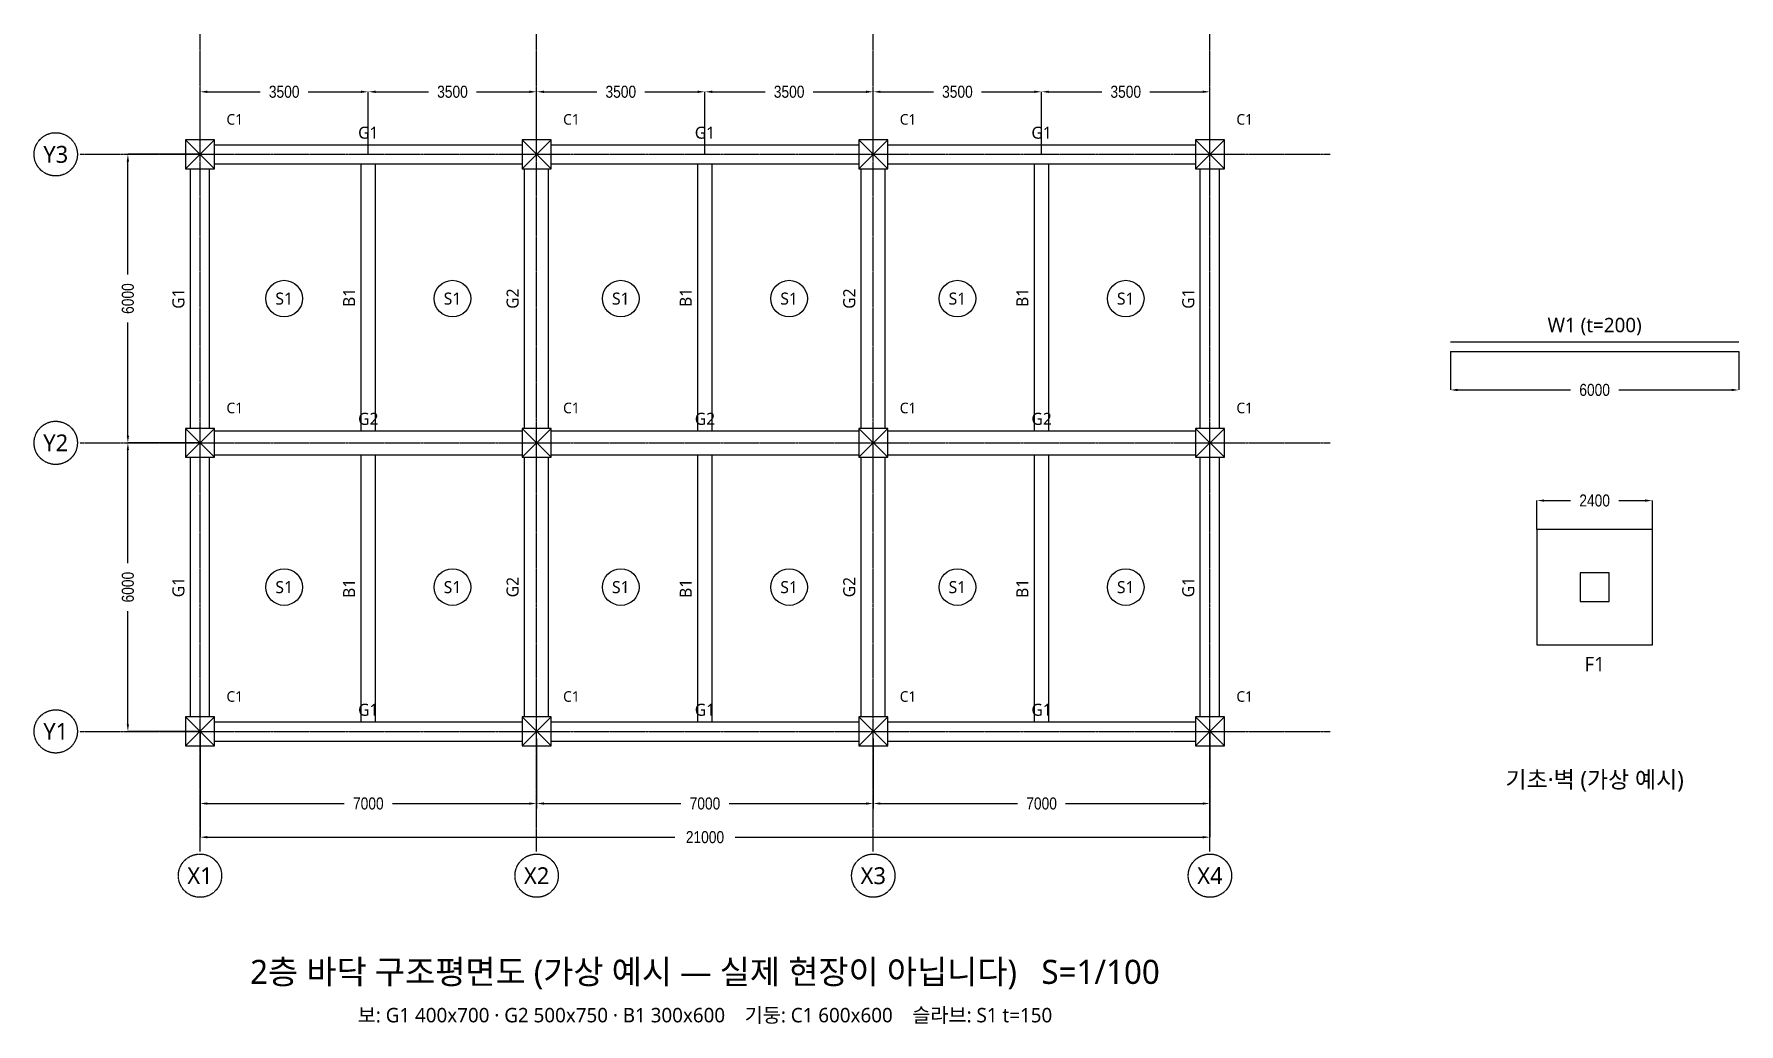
# Model space of a CAD drawing. Header units: millimetres. Extents: x -3450 to 32000, y -6082 to 14500.
import ezdxf
from ezdxf.enums import TextEntityAlignment as Align

# ---------------------------------------------------------------- set-up
doc = ezdxf.new("R2010")
doc.units = ezdxf.units.MM
doc.linetypes.add('CENTER', pattern=[5.08, 3.175, -0.635, 0.635, -0.635])
doc.linetypes.add('DASHED', pattern=[1.524, 1.27, -0.254])
for name, color, linetype in [('S-BEAM', 3, 'DASHED'), ('S-BEAM-TXT', 2, 'CONTINUOUS'), ('S-COLU', 7, 'CONTINUOUS'), ('S-DIMS', 8, 'CONTINUOUS'), ('S-FOOT', 6, 'CONTINUOUS'), ('S-GRID', 1, 'CENTER'), ('S-SLAB-TXT', 4, 'CONTINUOUS'), ('S-TITLE', 7, 'CONTINUOUS'), ('S-WALL', 5, 'CONTINUOUS')]:
    doc.layers.add(name, color=color, linetype=linetype)
doc.styles.add('KOR', font='malgun.ttf')
doc.styles.add('OpenSansCondensed-Light', font='OpenSansCondensed-Light.ttf')
doc.dimstyles.get("Standard").update_dxf_attribs({"dimtxt": 2.5, "dimasz": 2.5, "dimexe": 1.25, "dimexo": 0.625, "dimtad": 1, "dimcen": 2.5, "dimazin": 3, "dimtfac": 1, "dimtmove": 0, "dimatfit": 3})

# ---------------------------------------------------------------- blocks, each defined once
blk = doc.blocks.new('_CLOSEDFILLED')
at = {"color": 0, "linetype": 'BYBLOCK'}
blk.add_solid([(-1, 0.16), (0, 0), (-1, -0.16)], dxfattribs=at)
blk = doc.blocks.new('*D1')
for p, q in [((0, -150), (0, -1600)), ((7000, -150), (7000, -1600)), ((150, -1500), (3000, -1500)), ((4000, -1500), (6850, -1500))]:
    blk.add_line(p, q)
at = {"layer": 'Defpoints'}
for p in [(0, 0), (7000, 0), (0, -1500)]:
    blk.add_point(p, dxfattribs=at)
at = {"layer": 'S-DIMS', "xscale": 150, "yscale": 150, "rotation": 180}
blk.add_blockref('_CLOSEDFILLED', (0, -1500), dxfattribs=at)
at = {"layer": 'S-DIMS', "xscale": 150, "yscale": 150}
blk.add_blockref('_CLOSEDFILLED', (7000, -1500), dxfattribs=at)
at = {"layer": 'S-DIMS', "insert": (3500, -1500), "char_height": 250, "attachment_point": 5, "style": 'OpenSansCondensed-Light'}
blk.add_mtext('7000', dxfattribs=at)
blk = doc.blocks.new('*D2')
for p, q in [((7000, -150), (7000, -1600)), ((14000, -150), (14000, -1600)), ((7150, -1500), (10000, -1500)), ((11000, -1500), (13850, -1500))]:
    blk.add_line(p, q)
at = {"layer": 'Defpoints'}
for p in [(7000, 0), (14000, 0), (7000, -1500)]:
    blk.add_point(p, dxfattribs=at)
at = {"layer": 'S-DIMS', "xscale": 150, "yscale": 150, "rotation": 180}
blk.add_blockref('_CLOSEDFILLED', (7000, -1500), dxfattribs=at)
at = {"layer": 'S-DIMS', "xscale": 150, "yscale": 150}
blk.add_blockref('_CLOSEDFILLED', (14000, -1500), dxfattribs=at)
at = {"layer": 'S-DIMS', "insert": (10500, -1500), "char_height": 250, "attachment_point": 5, "style": 'OpenSansCondensed-Light'}
blk.add_mtext('7000', dxfattribs=at)
blk = doc.blocks.new('*D3')
for p, q in [((14000, -150), (14000, -1600)), ((21000, -150), (21000, -1600)), ((14150, -1500), (17000, -1500)), ((18000, -1500), (20850, -1500))]:
    blk.add_line(p, q)
at = {"layer": 'Defpoints'}
for p in [(14000, 0), (21000, 0), (14000, -1500)]:
    blk.add_point(p, dxfattribs=at)
at = {"layer": 'S-DIMS', "xscale": 150, "yscale": 150, "rotation": 180}
blk.add_blockref('_CLOSEDFILLED', (14000, -1500), dxfattribs=at)
at = {"layer": 'S-DIMS', "xscale": 150, "yscale": 150}
blk.add_blockref('_CLOSEDFILLED', (21000, -1500), dxfattribs=at)
at = {"layer": 'S-DIMS', "insert": (17500, -1500), "char_height": 250, "attachment_point": 5, "style": 'OpenSansCondensed-Light'}
blk.add_mtext('7000', dxfattribs=at)
blk = doc.blocks.new('*D4')
for p, q in [((0, 0), (0, -2200)), ((21000, 0), (21000, -2200)), ((150, -2200), (9875, -2200)), ((11125, -2200), (20850, -2200))]:
    blk.add_line(p, q)
at = {"layer": 'Defpoints'}
for p in [(0, 0), (21000, 0), (0, -2200)]:
    blk.add_point(p, dxfattribs=at)
at = {"layer": 'S-DIMS', "xscale": 150, "yscale": 150, "rotation": 180}
blk.add_blockref('_CLOSEDFILLED', (0, -2200), dxfattribs=at)
at = {"layer": 'S-DIMS', "xscale": 150, "yscale": 150}
blk.add_blockref('_CLOSEDFILLED', (21000, -2200), dxfattribs=at)
at = {"layer": 'S-DIMS', "insert": (10500, -2200), "char_height": 250, "attachment_point": 5, "style": 'OpenSansCondensed-Light'}
blk.add_mtext('21000', dxfattribs=at)
blk = doc.blocks.new('*D5')
for p, q in [((0, 6000), (-1500, 6000)), ((-1500, 3500), (-1500, 5850)), ((-1500, 150), (-1500, 2500)), ((0, 0), (-1500, 0))]:
    blk.add_line(p, q)
at = {"layer": 'Defpoints'}
for p in [(0, 6000), (-1500, 0), (0, 0)]:
    blk.add_point(p, dxfattribs=at)
at = {"layer": 'S-DIMS', "xscale": 150, "yscale": 150}
for p, rotation in [((-1500, 6000), 90), ((-1500, 0), 270)]:
    blk.add_blockref('_CLOSEDFILLED', p, dxfattribs=dict(at, rotation=rotation))
at = {"layer": 'S-DIMS', "insert": (-1500, 3000), "char_height": 250, "attachment_point": 5, "rotation": 90, "style": 'OpenSansCondensed-Light'}
blk.add_mtext('6000', dxfattribs=at)
blk = doc.blocks.new('*D6')
for p, q in [((0, 12000), (-1500, 12000)), ((-1500, 9500), (-1500, 11850)), ((-1500, 6150), (-1500, 8500)), ((0, 6000), (-1500, 6000))]:
    blk.add_line(p, q)
at = {"layer": 'Defpoints'}
for p in [(0, 12000), (-1500, 6000), (0, 6000)]:
    blk.add_point(p, dxfattribs=at)
at = {"layer": 'S-DIMS', "xscale": 150, "yscale": 150}
for p, rotation in [((-1500, 12000), 90), ((-1500, 6000), 270)]:
    blk.add_blockref('_CLOSEDFILLED', p, dxfattribs=dict(at, rotation=rotation))
at = {"layer": 'S-DIMS', "insert": (-1500, 9000), "char_height": 250, "attachment_point": 5, "rotation": 90, "style": 'OpenSansCondensed-Light'}
blk.add_mtext('6000', dxfattribs=at)
blk = doc.blocks.new('*D7')
for p, q in [((0, 12000), (0, 13300)), ((150, 13300), (1250, 13300)), ((2250, 13300), (3350, 13300)), ((3500, 12000), (3500, 13300))]:
    blk.add_line(p, q)
at = {"layer": 'Defpoints'}
for p in [(0, 13300), (0, 12000), (3500, 12000)]:
    blk.add_point(p, dxfattribs=at)
at = {"layer": 'S-DIMS', "xscale": 150, "yscale": 150, "rotation": 180}
blk.add_blockref('_CLOSEDFILLED', (0, 13300), dxfattribs=at)
at = {"layer": 'S-DIMS', "xscale": 150, "yscale": 150}
blk.add_blockref('_CLOSEDFILLED', (3500, 13300), dxfattribs=at)
at = {"layer": 'S-DIMS', "insert": (1750, 13300), "char_height": 250, "attachment_point": 5, "style": 'OpenSansCondensed-Light'}
blk.add_mtext('3500', dxfattribs=at)
blk = doc.blocks.new('*D8')
for p, q in [((3500, 12000), (3500, 13300)), ((3650, 13300), (4750, 13300)), ((5750, 13300), (6850, 13300)), ((7000, 12000), (7000, 13300))]:
    blk.add_line(p, q)
at = {"layer": 'Defpoints'}
for p in [(3500, 13300), (3500, 12000), (7000, 12000)]:
    blk.add_point(p, dxfattribs=at)
at = {"layer": 'S-DIMS', "xscale": 150, "yscale": 150, "rotation": 180}
blk.add_blockref('_CLOSEDFILLED', (3500, 13300), dxfattribs=at)
at = {"layer": 'S-DIMS', "xscale": 150, "yscale": 150}
blk.add_blockref('_CLOSEDFILLED', (7000, 13300), dxfattribs=at)
at = {"layer": 'S-DIMS', "insert": (5250, 13300), "char_height": 250, "attachment_point": 5, "style": 'OpenSansCondensed-Light'}
blk.add_mtext('3500', dxfattribs=at)
blk = doc.blocks.new('*D9')
for p, q in [((7000, 12000), (7000, 13300)), ((7150, 13300), (8250, 13300)), ((9250, 13300), (10350, 13300)), ((10500, 12000), (10500, 13300))]:
    blk.add_line(p, q)
at = {"layer": 'Defpoints'}
for p in [(7000, 13300), (7000, 12000), (10500, 12000)]:
    blk.add_point(p, dxfattribs=at)
at = {"layer": 'S-DIMS', "xscale": 150, "yscale": 150, "rotation": 180}
blk.add_blockref('_CLOSEDFILLED', (7000, 13300), dxfattribs=at)
at = {"layer": 'S-DIMS', "xscale": 150, "yscale": 150}
blk.add_blockref('_CLOSEDFILLED', (10500, 13300), dxfattribs=at)
at = {"layer": 'S-DIMS', "insert": (8750, 13300), "char_height": 250, "attachment_point": 5, "style": 'OpenSansCondensed-Light'}
blk.add_mtext('3500', dxfattribs=at)
blk = doc.blocks.new('*D10')
for p, q in [((10500, 12000), (10500, 13300)), ((10650, 13300), (11750, 13300)), ((12750, 13300), (13850, 13300)), ((14000, 12000), (14000, 13300))]:
    blk.add_line(p, q)
at = {"layer": 'Defpoints'}
for p in [(10500, 13300), (10500, 12000), (14000, 12000)]:
    blk.add_point(p, dxfattribs=at)
at = {"layer": 'S-DIMS', "xscale": 150, "yscale": 150, "rotation": 180}
blk.add_blockref('_CLOSEDFILLED', (10500, 13300), dxfattribs=at)
at = {"layer": 'S-DIMS', "xscale": 150, "yscale": 150}
blk.add_blockref('_CLOSEDFILLED', (14000, 13300), dxfattribs=at)
at = {"layer": 'S-DIMS', "insert": (12250, 13300), "char_height": 250, "attachment_point": 5, "style": 'OpenSansCondensed-Light'}
blk.add_mtext('3500', dxfattribs=at)
blk = doc.blocks.new('*D11')
for p, q in [((14000, 12000), (14000, 13300)), ((14150, 13300), (15250, 13300)), ((16250, 13300), (17350, 13300)), ((17500, 12000), (17500, 13300))]:
    blk.add_line(p, q)
at = {"layer": 'Defpoints'}
for p in [(14000, 13300), (14000, 12000), (17500, 12000)]:
    blk.add_point(p, dxfattribs=at)
at = {"layer": 'S-DIMS', "xscale": 150, "yscale": 150, "rotation": 180}
blk.add_blockref('_CLOSEDFILLED', (14000, 13300), dxfattribs=at)
at = {"layer": 'S-DIMS', "xscale": 150, "yscale": 150}
blk.add_blockref('_CLOSEDFILLED', (17500, 13300), dxfattribs=at)
at = {"layer": 'S-DIMS', "insert": (15750, 13300), "char_height": 250, "attachment_point": 5, "style": 'OpenSansCondensed-Light'}
blk.add_mtext('3500', dxfattribs=at)
blk = doc.blocks.new('*D12')
for p, q in [((17500, 12000), (17500, 13300)), ((17650, 13300), (18750, 13300)), ((19750, 13300), (20850, 13300)), ((21000, 12000), (21000, 13300))]:
    blk.add_line(p, q)
at = {"layer": 'Defpoints'}
for p in [(17500, 13300), (17500, 12000), (21000, 12000)]:
    blk.add_point(p, dxfattribs=at)
at = {"layer": 'S-DIMS', "xscale": 150, "yscale": 150, "rotation": 180}
blk.add_blockref('_CLOSEDFILLED', (17500, 13300), dxfattribs=at)
at = {"layer": 'S-DIMS', "xscale": 150, "yscale": 150}
blk.add_blockref('_CLOSEDFILLED', (21000, 13300), dxfattribs=at)
at = {"layer": 'S-DIMS', "insert": (19250, 13300), "char_height": 250, "attachment_point": 5, "style": 'OpenSansCondensed-Light'}
blk.add_mtext('3500', dxfattribs=at)
blk = doc.blocks.new('*D13')
for p, q in [((27800, 4200), (27800, 4800)), ((27950, 4800), (28500, 4800)), ((29500, 4800), (30050, 4800)), ((30200, 4200), (30200, 4800))]:
    blk.add_line(p, q)
at = {"layer": 'Defpoints'}
for p in [(27800, 4800), (27800, 4200), (30200, 4200)]:
    blk.add_point(p, dxfattribs=at)
at = {"layer": 'S-DIMS', "xscale": 150, "yscale": 150, "rotation": 180}
blk.add_blockref('_CLOSEDFILLED', (27800, 4800), dxfattribs=at)
at = {"layer": 'S-DIMS', "xscale": 150, "yscale": 150}
blk.add_blockref('_CLOSEDFILLED', (30200, 4800), dxfattribs=at)
at = {"layer": 'S-DIMS', "insert": (29000, 4800), "char_height": 250, "attachment_point": 5, "style": 'OpenSansCondensed-Light'}
blk.add_mtext('2400', dxfattribs=at)
blk = doc.blocks.new('*D14')
for p, q in [((26000, 7900), (26000, 7100)), ((32000, 7900), (32000, 7100)), ((26150, 7100), (28500, 7100)), ((29500, 7100), (31850, 7100))]:
    blk.add_line(p, q)
at = {"layer": 'Defpoints'}
for p in [(26000, 7900), (32000, 7900), (26000, 7100)]:
    blk.add_point(p, dxfattribs=at)
at = {"layer": 'S-DIMS', "xscale": 150, "yscale": 150, "rotation": 180}
blk.add_blockref('_CLOSEDFILLED', (26000, 7100), dxfattribs=at)
at = {"layer": 'S-DIMS', "xscale": 150, "yscale": 150}
blk.add_blockref('_CLOSEDFILLED', (32000, 7100), dxfattribs=at)
at = {"layer": 'S-DIMS', "insert": (29000, 7100), "char_height": 250, "attachment_point": 5, "style": 'OpenSansCondensed-Light'}
blk.add_mtext('6000', dxfattribs=at)

msp = doc.modelspace()

# ---------------------------------------------------------------- linework, layer by layer
at = {"layer": 'S-BEAM'}
for p, q in [((300, 12200), (6700, 12200)), ((7300, 12200), (13700, 12200)), ((14300, 12200), (20700, 12200)), ((-200, 6300), (-200, 11700)), ((200, 6300), (200, 11700)), ((300, 11800), (6700, 11800)), ((3350, 6250), (3350, 11800)), ((3650, 6250), (3650, 11800)), ((6750, 6300), (6750, 11700)), ((7250, 6300), (7250, 11700)), ((7300, 11800), (13700, 11800)), ((10350, 6250), (10350, 11800)), ((10650, 6250), (10650, 11800)), ((13750, 6300), (13750, 11700)), ((14250, 6300), (14250, 11700)), ((14300, 11800), (20700, 11800)), ((17350, 6250), (17350, 11800)), ((17650, 6250), (17650, 11800)), ((20800, 6300), (20800, 11700)), ((21200, 6300), (21200, 11700)), ((300, 6250), (6700, 6250)), ((7300, 6250), (13700, 6250)), ((14300, 6250), (20700, 6250)), ((-200, 300), (-200, 5700)), ((200, 300), (200, 5700)), ((300, 5750), (6700, 5750)), ((3350, 200), (3350, 5750)), ((3650, 200), (3650, 5750)), ((6750, 300), (6750, 5700)), ((7250, 300), (7250, 5700)), ((7300, 5750), (13700, 5750)), ((10350, 200), (10350, 5750)), ((10650, 200), (10650, 5750)), ((13750, 300), (13750, 5700)), ((14250, 300), (14250, 5700)), ((14300, 5750), (20700, 5750)), ((17350, 200), (17350, 5750)), ((17650, 200), (17650, 5750)), ((20800, 300), (20800, 5700)), ((21200, 300), (21200, 5700)), ((300, 200), (6700, 200)), ((7300, 200), (13700, 200)), ((14300, 200), (20700, 200)), ((300, -200), (6700, -200)), ((7300, -200), (13700, -200)), ((14300, -200), (20700, -200))]:
    msp.add_line(p, q, dxfattribs=at)
at = {"layer": 'S-COLU'}
for p, q in [((-300, 11700), (300, 12300)), ((-300, 12300), (300, 11700)), ((6700, 11700), (7300, 12300)), ((6700, 12300), (7300, 11700)), ((13700, 11700), (14300, 12300)), ((13700, 12300), (14300, 11700)), ((20700, 11700), (21300, 12300)), ((20700, 12300), (21300, 11700)), ((-300, 5700), (300, 6300)), ((-300, 6300), (300, 5700)), ((6700, 5700), (7300, 6300)), ((6700, 6300), (7300, 5700)), ((13700, 5700), (14300, 6300)), ((13700, 6300), (14300, 5700)), ((20700, 5700), (21300, 6300)), ((20700, 6300), (21300, 5700)), ((-300, -300), (300, 300)), ((-300, 300), (300, -300)), ((6700, -300), (7300, 300)), ((6700, 300), (7300, -300)), ((13700, -300), (14300, 300)), ((13700, 300), (14300, -300)), ((20700, -300), (21300, 300)), ((20700, 300), (21300, -300))]:
    msp.add_line(p, q, dxfattribs=at)
for points in [[(-300, 11700), (300, 11700), (300, 12300), (-300, 12300)], [(6700, 11700), (7300, 11700), (7300, 12300), (6700, 12300)], [(13700, 11700), (14300, 11700), (14300, 12300), (13700, 12300)], [(20700, 11700), (21300, 11700), (21300, 12300), (20700, 12300)], [(-300, 5700), (300, 5700), (300, 6300), (-300, 6300)], [(6700, 5700), (7300, 5700), (7300, 6300), (6700, 6300)], [(13700, 5700), (14300, 5700), (14300, 6300), (13700, 6300)], [(20700, 5700), (21300, 5700), (21300, 6300), (20700, 6300)], [(28700, 2700), (29300, 2700), (29300, 3300), (28700, 3300)], [(-300, -300), (300, -300), (300, 300), (-300, 300)], [(6700, -300), (7300, -300), (7300, 300), (6700, 300)], [(13700, -300), (14300, -300), (14300, 300), (13700, 300)], [(20700, -300), (21300, -300), (21300, 300), (20700, 300)]]:
    msp.add_lwpolyline(points, close=True, dxfattribs=at)
at = {"layer": 'S-FOOT'}
msp.add_lwpolyline([(27800, 1800), (30200, 1800), (30200, 4200), (27800, 4200)], close=True, dxfattribs=at)
at = {"layer": 'S-GRID'}
for p, q in [((0, -2500), (0, 14500)), ((7000, -2500), (7000, 14500)), ((14000, -2500), (14000, 14500)), ((21000, -2500), (21000, 14500)), ((-2500, 12000), (23500, 12000)), ((-2500, 6000), (23500, 6000)), ((-2500, 0), (23500, 0))]:
    msp.add_line(p, q, dxfattribs=at)
for centre in [(-3000, 12000), (-3000, 6000), (-3000, 0), (0, -3000), (7000, -3000), (14000, -3000), (21000, -3000)]:
    msp.add_circle(centre, 450, dxfattribs=at)
at = {"layer": 'S-SLAB-TXT'}
for centre in [(1750, 9000), (5250, 9000), (8750, 9000), (12250, 9000), (15750, 9000), (19250, 9000), (1750, 3000), (5250, 3000), (8750, 3000), (12250, 3000), (15750, 3000), (19250, 3000)]:
    msp.add_circle(centre, 380, dxfattribs=at)
at = {"layer": 'S-WALL'}
for p, q in [((26000, 8100), (32000, 8100)), ((26000, 7900), (32000, 7900))]:
    msp.add_line(p, q, dxfattribs=at)

# ---------------------------------------------------------------- texts
at = {"layer": 'S-BEAM-TXT', "style": 'KOR'}
for s, p in [('G1', (3500, 12450)), ('G1', (10500, 12450)), ('G1', (17500, 12450)), ('G2', (3500, 6500)), ('G2', (10500, 6500)), ('G2', (17500, 6500)), ('G1', (3500, 450)), ('G1', (10500, 450)), ('G1', (17500, 450))]:
    msp.add_text(s, height=250, dxfattribs=at).set_placement(p, align=Align.MIDDLE_CENTER)
for s, p in [('G1', (-450, 9000)), ('B1', (3100, 9025)), ('G2', (6500, 9000)), ('B1', (10100, 9025)), ('G2', (13500, 9000)), ('B1', (17100, 9025)), ('G1', (20550, 9000)), ('G2', (6500, 3000)), ('G2', (13500, 3000)), ('G1', (-450, 3000)), ('B1', (3100, 2975)), ('B1', (10100, 2975)), ('B1', (17100, 2975)), ('G1', (20550, 3000))]:
    msp.add_text(s, height=250, rotation=90, dxfattribs=at).set_placement(p, align=Align.MIDDLE_CENTER)
at = {"layer": 'S-COLU', "style": 'KOR'}
for p in [(550, 12550), (7550, 12550), (14550, 12550), (21550, 12550), (550, 6550), (7550, 6550), (14550, 6550), (21550, 6550), (550, 550), (7550, 550), (14550, 550), (21550, 550)]:
    msp.add_text('C1', height=220, dxfattribs=at).set_placement(p, align=Align.BOTTOM_LEFT)
at = {"layer": 'S-FOOT', "style": 'KOR'}
msp.add_text('F1', height=300, dxfattribs=at).set_placement((29000, 1400), align=Align.MIDDLE_CENTER)
at = {"layer": 'S-GRID', "style": 'KOR'}
for s, p in [('Y3', (-3000, 12000)), ('Y2', (-3000, 6000)), ('Y1', (-3000, 0)), ('X1', (0, -3000)), ('X2', (7000, -3000)), ('X3', (14000, -3000)), ('X4', (21000, -3000))]:
    msp.add_text(s, height=350, dxfattribs=at).set_placement(p, align=Align.MIDDLE_CENTER)
at = {"layer": 'S-SLAB-TXT', "style": 'KOR'}
for p in [(1750, 9000), (5250, 9000), (8750, 9000), (12250, 9000), (15750, 9000), (19250, 9000), (1750, 3000), (5250, 3000), (8750, 3000), (12250, 3000), (15750, 3000), (19250, 3000)]:
    msp.add_text('S1', height=250, dxfattribs=at).set_placement(p, align=Align.MIDDLE_CENTER)
at = {"layer": 'S-TITLE', "style": 'KOR'}
for s, height, p in [('기초·벽 (가상 예시)', 350, (29000, -1000)), ('2층 바닥 구조평면도 (가상 예시 — 실제 현장이 아닙니다)   S=1/100', 500, (10500, -5000)), ('보: G1 400x700 · G2 500x750 · B1 300x600    기둥: C1 600x600    슬라브: S1 t=150', 300, (10500, -5900))]:
    msp.add_text(s, height=height, dxfattribs=at).set_placement(p, align=Align.MIDDLE_CENTER)
at = {"layer": 'S-WALL', "style": 'KOR'}
msp.add_text('W1 (t=200)', height=300, dxfattribs=at).set_placement((29000, 8450), align=Align.MIDDLE_CENTER)

# ---------------------------------------------------------------- dimensions: what is measured, and where the dimension line sits
at = {"layer": 'S-DIMS'}
for base, p1, p2, override, picture, middle in [((0, 13300), (0, 12000), (3500, 12000), {"dimtxt": 250, "dimasz": 150, "dimdec": 0, "dimlfac": 1, "dimtsz": 0}, '*D7', (1750, 13300)), ((3500, 13300), (3500, 12000), (7000, 12000), {"dimtxt": 250, "dimasz": 150, "dimdec": 0, "dimlfac": 1, "dimtsz": 0}, '*D8', (5250, 13300)), ((7000, 13300), (7000, 12000), (10500, 12000), {"dimtxt": 250, "dimasz": 150, "dimdec": 0, "dimlfac": 1, "dimtsz": 0}, '*D9', (8750, 13300)), ((10500, 13300), (10500, 12000), (14000, 12000), {"dimtxt": 250, "dimasz": 150, "dimdec": 0, "dimlfac": 1, "dimtsz": 0}, '*D10', (12250, 13300)), ((14000, 13300), (14000, 12000), (17500, 12000), {"dimtxt": 250, "dimasz": 150, "dimdec": 0, "dimlfac": 1, "dimtsz": 0}, '*D11', (15750, 13300)), ((17500, 13300), (17500, 12000), (21000, 12000), {"dimtxt": 250, "dimasz": 150, "dimdec": 0, "dimlfac": 1, "dimtsz": 0}, '*D12', (19250, 13300)), ((26000, 7100), (26000, 7900), (32000, 7900), {"dimtxt": 250, "dimasz": 150, "dimdec": 0, "dimlfac": 1, "dimtsz": 0}, '*D14', (29000, 7100)), ((27800, 4800), (27800, 4200), (30200, 4200), {"dimtxt": 250, "dimasz": 150, "dimdec": 0, "dimlfac": 1, "dimtsz": 0}, '*D13', (29000, 4800)), ((0, -1500), (0, 0), (7000, 0), {"dimtxt": 250, "dimasz": 150, "dimexe": 100, "dimexo": 150, "dimdec": 0, "dimlfac": 1, "dimtsz": 0}, '*D1', (3500, -1500)), ((0, -2200), (0, 0), (21000, 0), {"dimtxt": 250, "dimasz": 150, "dimdec": 0, "dimlfac": 1, "dimtsz": 0}, '*D4', (10500, -2200)), ((7000, -1500), (7000, 0), (14000, 0), {"dimtxt": 250, "dimasz": 150, "dimexe": 100, "dimexo": 150, "dimdec": 0, "dimlfac": 1, "dimtsz": 0}, '*D2', (10500, -1500)), ((14000, -1500), (14000, 0), (21000, 0), {"dimtxt": 250, "dimasz": 150, "dimexe": 100, "dimexo": 150, "dimdec": 0, "dimlfac": 1, "dimtsz": 0}, '*D3', (17500, -1500))]:
    dim = msp.add_linear_dim(base=base, p1=p1, p2=p2, dimstyle='Standard', override=override, dxfattribs=at)
    dim.commit()
    dim.dimension.update_dxf_attribs({"geometry": picture, "text_midpoint": middle})
for base, p1, p2, picture, middle in [((-1500, 6000), (0, 6000), (0, 12000), '*D6', (-1500, 9000)), ((-1500, 0), (0, 0), (0, 6000), '*D5', (-1500, 3000))]:
    dim = msp.add_linear_dim(base=base, p1=p1, p2=p2, angle=90, dimstyle='Standard', override={"dimtxt": 250, "dimasz": 150, "dimdec": 0, "dimlfac": 1, "dimtsz": 0}, dxfattribs=at)
    dim.commit()
    dim.dimension.update_dxf_attribs({"geometry": picture, "text_midpoint": middle})

doc.saveas('drawing.dxf')
